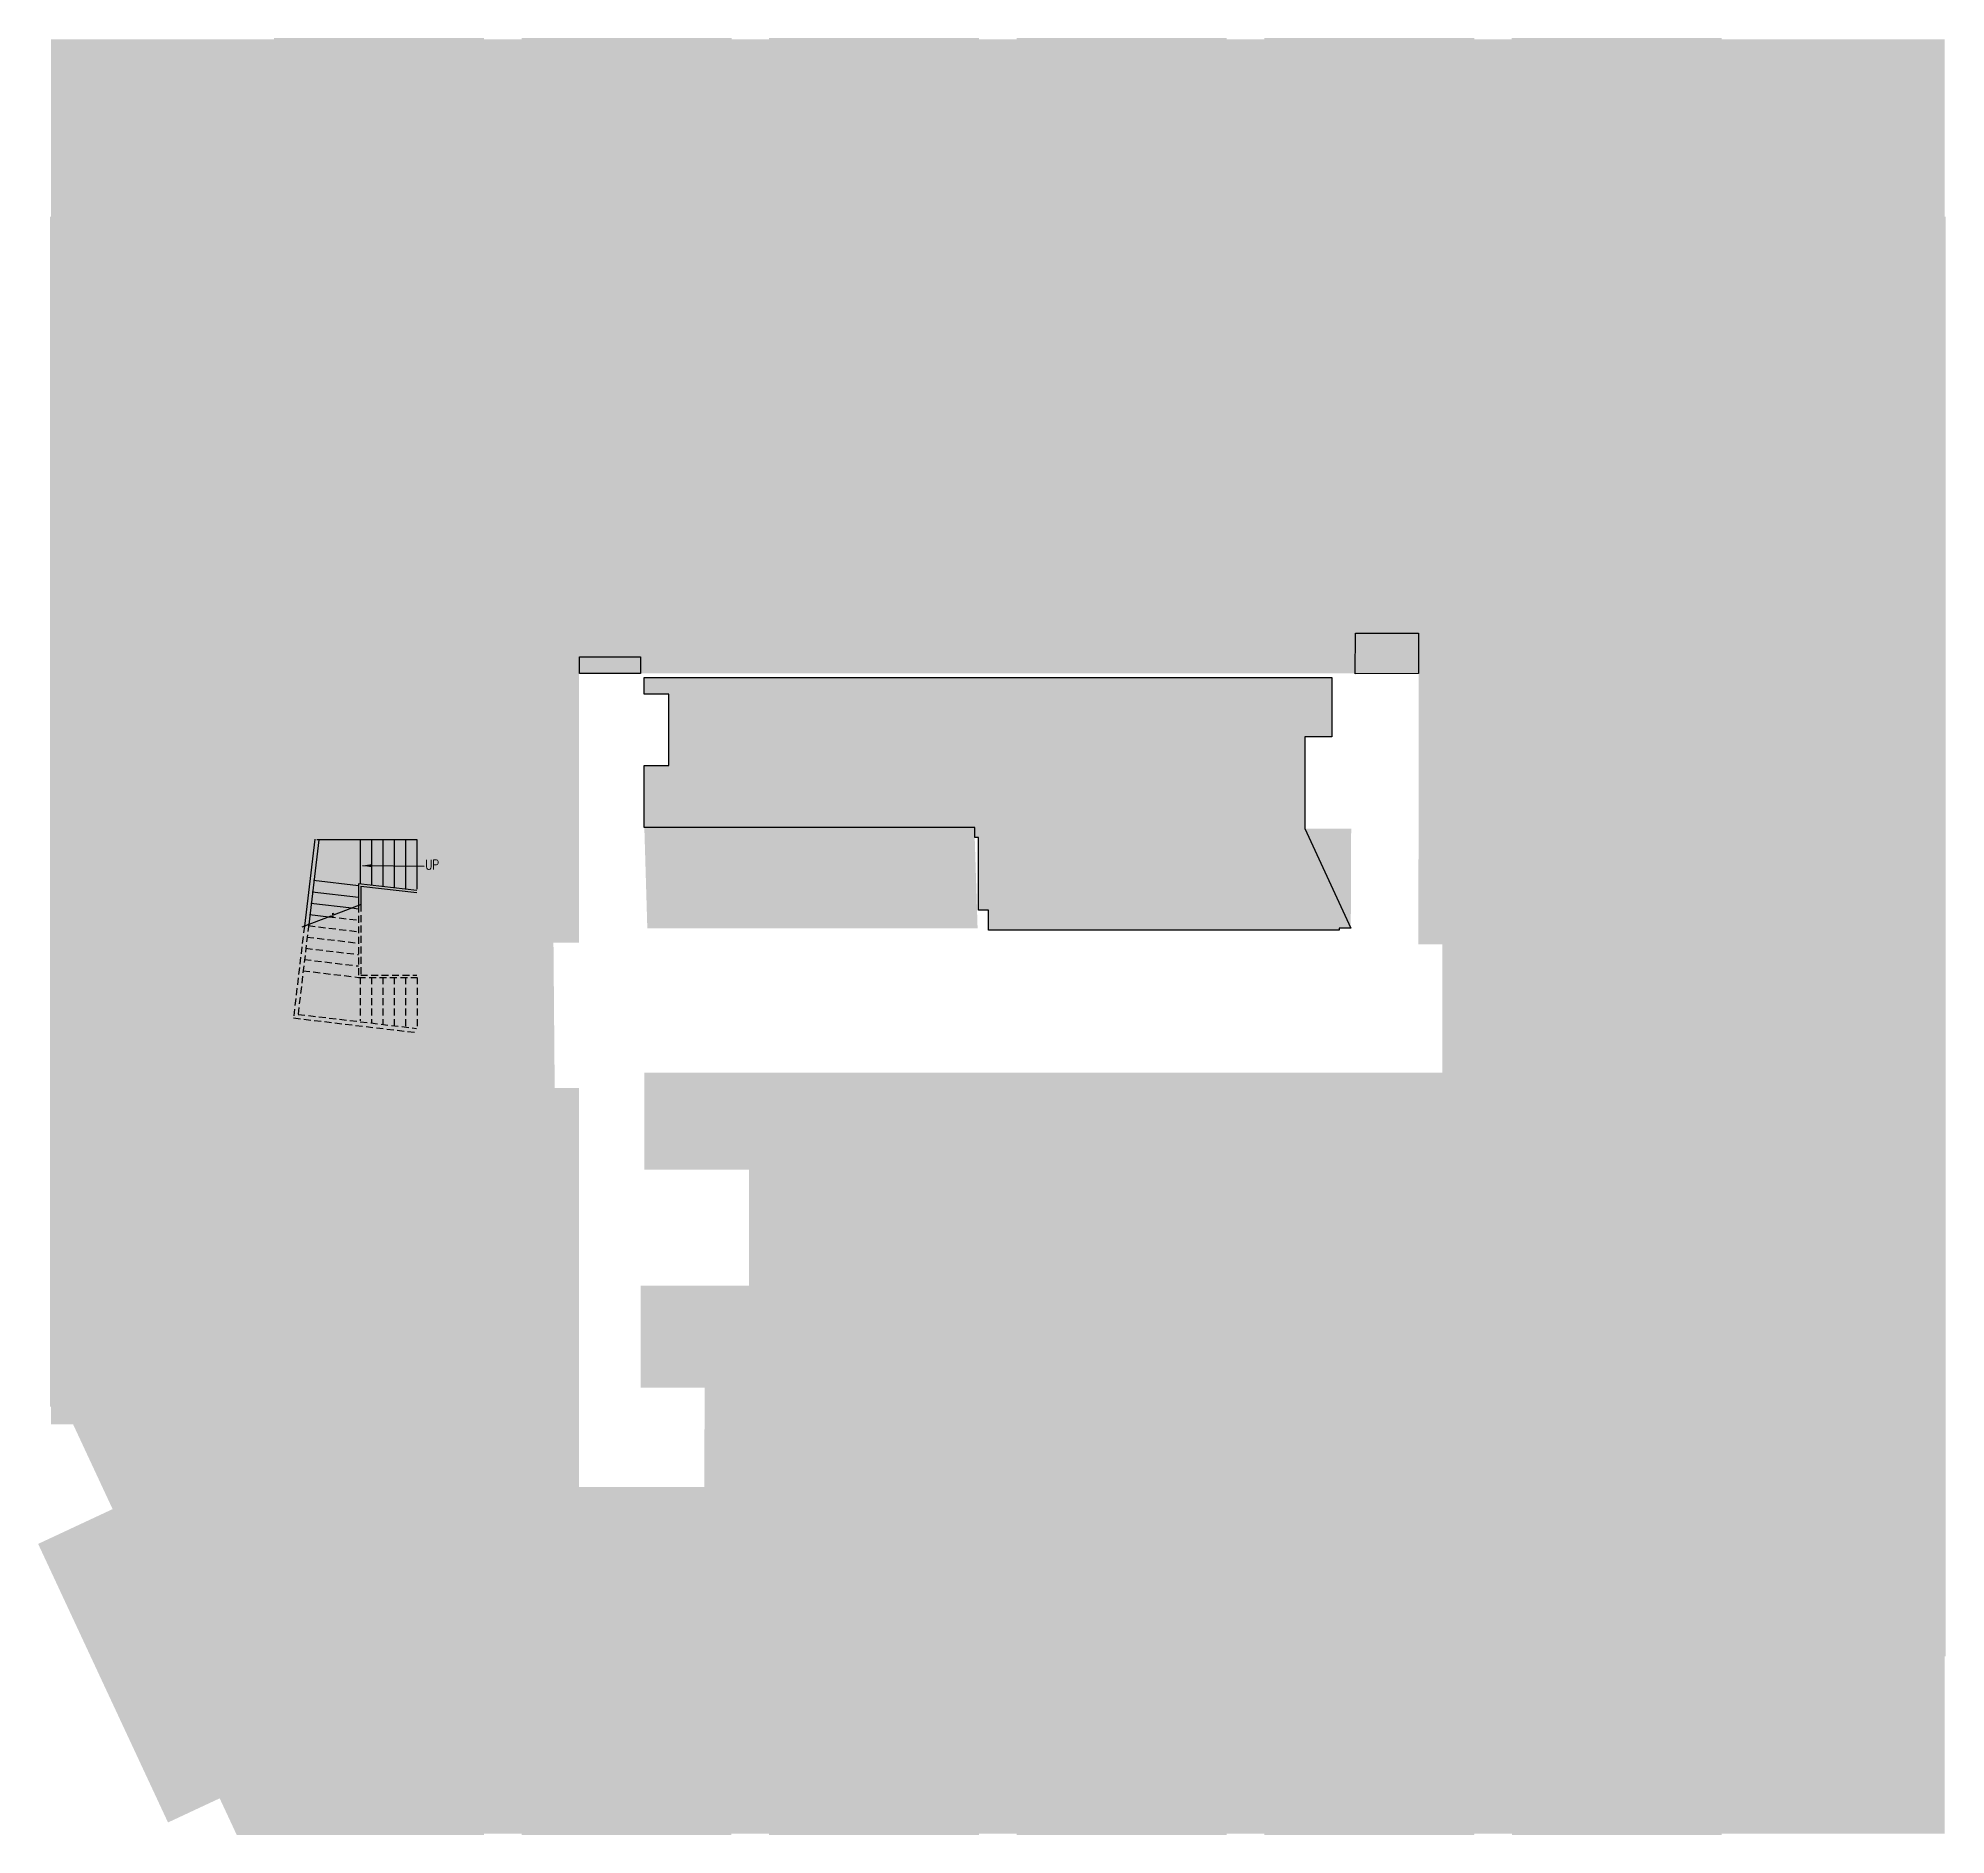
# Model space of a CAD drawing. Header units: inches. Extents: x -11 to 1838, y 0 to 1742.
import ezdxf

# ---------------------------------------------------------------- set-up
doc = ezdxf.new("R2010")
doc.units = ezdxf.units.IN
doc.header["$LTSCALE"] = 72
doc.header["$MEASUREMENT"] = 0
doc.linetypes.add('X-9TH$0$HIDDEN2', pattern=[0.1875, 0.125, -0.0625])
doc.layers.get('0').update_dxf_attribs({"linetype": 'CONTINUOUS'})
doc.layers.add('A-Flor-Strs-Exst', color=53, linetype='CONTINUOUS')
doc.layers.add('Hatch 2', color=254, linetype='CONTINUOUS')
doc.layers.add('Hatch', color=254, linetype='CONTINUOUS', lineweight=60)
doc.styles.add('X-9TH$0$DIMTEXT', font='simplex.shx', dxfattribs={"width": 0.75})
doc.styles.add('X-9TH$0$NOTE', font='SIMPLEX.shx', dxfattribs={"width": 0.75})
doc.dimstyles.new('X-9TH$0$HWF-96$7', dxfattribs={"dimscale": 96, "dimtxt": 0.125, "dimasz": 0.09375, "dimexe": 0.0625, "dimexo": 0.125, "dimgap": 0.0625, "dimtad": 2, "dimdec": 4, "dimzin": 3, "dimdsep": 46, "dimlunit": 4, "dimtxsty": 'X-9TH$0$DIMTEXT', "dimcen": 0.09375, "dimclrt": 3, "dimadec": 0, "dimazin": 0, "dimtfac": 1, "dimtdec": 4, "dimtmove": 2, "dimatfit": 3, "dimfxl": 1, "dimfrac": 2, "dimtolj": 1, "dimtzin": 0, "dimarcsym": 0})

msp = doc.modelspace()

# ---------------------------------------------------------------- hatches: boundary and pattern name
h = msp.add_hatch(color=254)
h.dxf.hatch_style = 1
h.paths.add_polyline_path([(576.2, 976.8), (576.2, 1036.8), (600, 1036.8), (600, 1105.8), (576.2, 1105.8), (576.2, 1122.2), (1242.7, 1122.2), (1242.7, 1068.2), (1242.7, 1064.5), (1216.7, 1064.5), (1217.4, 975.7), (1261.5, 975.7), (1261.1, 879), (1249.8, 879), (1249.8, 877), (910, 877), (910, 896.5), (900.3, 896.5), (900.3, 967), (896.5, 967), (899.3, 879), (579.1, 879)])
at = {"layer": 'Hatch'}
h = msp.add_hatch(color=254, dxfattribs=at)
h.dxf.hatch_style = 1
h.paths.add_polyline_path([(1, 1585), (1, 1590.2), (1, 1741), (147.7, 1741), (183.5, 1741), (181, 1741), (217.2, 1741), (217.2, 1742), (420.8, 1742), (420.8, 1741), (457.2, 1741), (457.2, 1742), (660.8, 1742), (660.8, 1741), (697.2, 1741), (697.2, 1742), (900.7, 1742), (900.7, 1741), (937.2, 1741), (937.2, 1742), (1140.8, 1742), (1140.8, 1741), (1177.2, 1741), (1177.2, 1742), (1380.8, 1742), (1380.8, 1741), (1417.2, 1741), (1417.2, 1742), (1620.8, 1742), (1620.8, 1741), (1837, 1741), (1837, 1568.8), (1838, 1568.8), (1838, 173.2), (1837, 173.2), (1837, 1), (1620.8, 1), (1620.8, 0), (1417.3, 0), (1417.3, 1), (1380.8, 1.1), (1380.7, 0), (1177.2, 0), (1177.2, 1), (1140.7, 1), (1140.7, 0), (937.2, 0), (937.2, 1), (900.7, 1), (900.7, 0), (697.2, 0), (697.2, 1), (660.7, 1), (660.7, 0), (457.2, 0), (457.2, 1), (420.7, 1), (420.7, 0), (181, 0), (164.5, 35.4), (114.4, 12), (-11.5, 282.1), (60.7, 315.8), (22.3, 398.2), (21.9, 398), (1, 398), (1, 415.2), (0, 415.2), (0, 1568.8), (1, 1568.8)])
h.paths.add_polyline_path([(513, 1142), (513, 1125.7), (513, 865.1), (488.1, 865.1), (489.3, 724), (513, 724), (513, 337.3), (634.3, 337.4), (634.7, 433.6), (572.5, 433.6), (572.5, 532.6), (677.8, 532.6), (677.7, 645), (576.3, 645), (576.3, 739), (688.3, 739), (900.3, 738.9), (900.3, 738.9), (1108, 739), (1275.2, 739), (1275.2, 739), (1324, 739), (1350, 739), (1350, 863.5), (1326.6, 863.5), (1327, 1068.2), (1327, 1164.8), (1265.5, 1165), (1265.5, 1126), (572.5, 1126), (572.5, 1142.2)], flags=16)
at = {"layer": 'Hatch 2'}
h = msp.add_hatch(color=254, dxfattribs=at)
h.dxf.hatch_style = 1
h.paths.add_polyline_path([(1265.7, 1165.1), (1326.8, 1165.1), (1326.6, 1126.1), (1265.2, 1125.7)])
h = msp.add_hatch(color=254, dxfattribs=at)
h.dxf.hatch_style = 1
h.paths.add_polyline_path([(572.5, 1126), (513.2, 1126), (513.2, 1142.1), (572.5, 1142.1)])

# ---------------------------------------------------------------- linework, layer by layer
at = {"color": 254}
msp.add_lwpolyline([(576.2, 976.8), (576.2, 1036.8), (600, 1036.8), (600, 1105.8), (576.2, 1105.8), (576.2, 1122.2), (1242.7, 1122.2), (1242.7, 1068.2), (1242.7, 1064.5), (1216.7, 1064.5), (1216.7, 975.8), (1261.1, 879), (1249.8, 879), (1249.8, 877), (910, 877), (910, 896.5), (900.3, 896.5), (900.3, 967), (896.5, 967), (896.5, 976.8), (576.2, 976.8)], close=True, dxfattribs=at)
at = {"layer": 'A-Flor-Strs-Exst'}
for p, q in [((256.6, 965.3), (246.6, 881.1)), ((260.6, 964.8), (250.8, 882.7)), ((258.6, 965), (355.7, 965)), ((300.8, 965), (300.8, 922)), ((311.8, 965), (311.8, 920.7)), ((322.8, 965), (322.8, 919.4)), ((333.8, 965), (333.8, 918.2)), ((344.8, 965), (344.8, 916.9)), ((355.7, 965), (355.7, 916.9)), ((299.2, 920.1), (255.5, 925.3)), ((254.2, 914.2), (299.2, 909.1)), ((301.2, 919.9), (355.7, 913.7)), ((301.2, 919.9), (301.2, 901.9)), ((251.6, 892.2), (270.2, 890.1)), ((252.9, 903.3), (292.7, 898.7))]:
    msp.add_line(p, q, dxfattribs=at)
at = {"layer": 'A-Flor-Strs-Exst', "linetype": 'X-9TH$0$HIDDEN2', "ltscale": 0.75}
for p, q in [((270.2, 890.1), (299.2, 886.8)), ((292.7, 898.7), (299.2, 897.9)), ((301.2, 901.9), (301.2, 833.4)), ((246.6, 881.1), (236, 792)), ((250.8, 882.7), (240.5, 795.5)), ((249, 870.5), (299.2, 864.6)), ((250.3, 881.5), (299.2, 875.7)), ((247.7, 859.6), (299.2, 853.5)), ((245.1, 837.8), (299.2, 831.4)), ((246.4, 848.7), (299.2, 842.4)), ((301.2, 833.4), (355.7, 833.4)), ((300.8, 831.4), (300.8, 789.2)), ((311.8, 831.4), (311.8, 787.1)), ((322.8, 831.4), (322.8, 785.7)), ((333.8, 831.4), (333.8, 784.4)), ((344.8, 831.4), (344.8, 783.1)), ((355.8, 831.4), (355.8, 783.1)), ((240.5, 795.5), (355.4, 781.9)), ((236, 792), (355.2, 777.9))]:
    msp.add_line(p, q, dxfattribs=at)
at = {"layer": 'A-Flor-Strs-Exst'}
for points in [[(355.7, 915.7), (299.2, 922.1), (299.2, 901.1)], [(244.5, 880.3), (272.7, 891.1), (274.5, 889.6), (274.1, 893.7), (275.8, 892.2), (302.1, 902.3)]]:
    msp.add_lwpolyline(points, dxfattribs=at)
at = {"layer": 'A-Flor-Strs-Exst', "linetype": 'X-9TH$0$HIDDEN2', "ltscale": 0.75}
msp.add_lwpolyline([(299.2, 901.1), (299.2, 831.4), (299.2, 831.4), (355.7, 831.4)], dxfattribs=at)
at = {"layer": 'Hatch 2', "color": 254}
for points in [[(1265.7, 1165.1), (1326.8, 1165.1), (1326.6, 1126.1), (1265.2, 1125.7)], [(572.5, 1126), (513.2, 1126), (513.2, 1142.1), (572.5, 1142.1)]]:
    msp.add_lwpolyline(points, close=True, dxfattribs=at)

# ---------------------------------------------------------------- texts
at = {"layer": 'A-Flor-Strs-Exst', "style": 'X-9TH$0$NOTE', "width": 0.75}
msp.add_text('UP', height=9.6, rotation=0.1301, dxfattribs=at).set_placement((363.9, 935.8))

# ---------------------------------------------------------------- leaders
at = {"layer": 'A-Flor-Strs-Exst'}
msp.add_leader([(302.8, 939.7), (362.8, 939.3)], dimstyle='X-9TH$0$HWF-96$7', dxfattribs=at)

doc.saveas('drawing.dxf')
